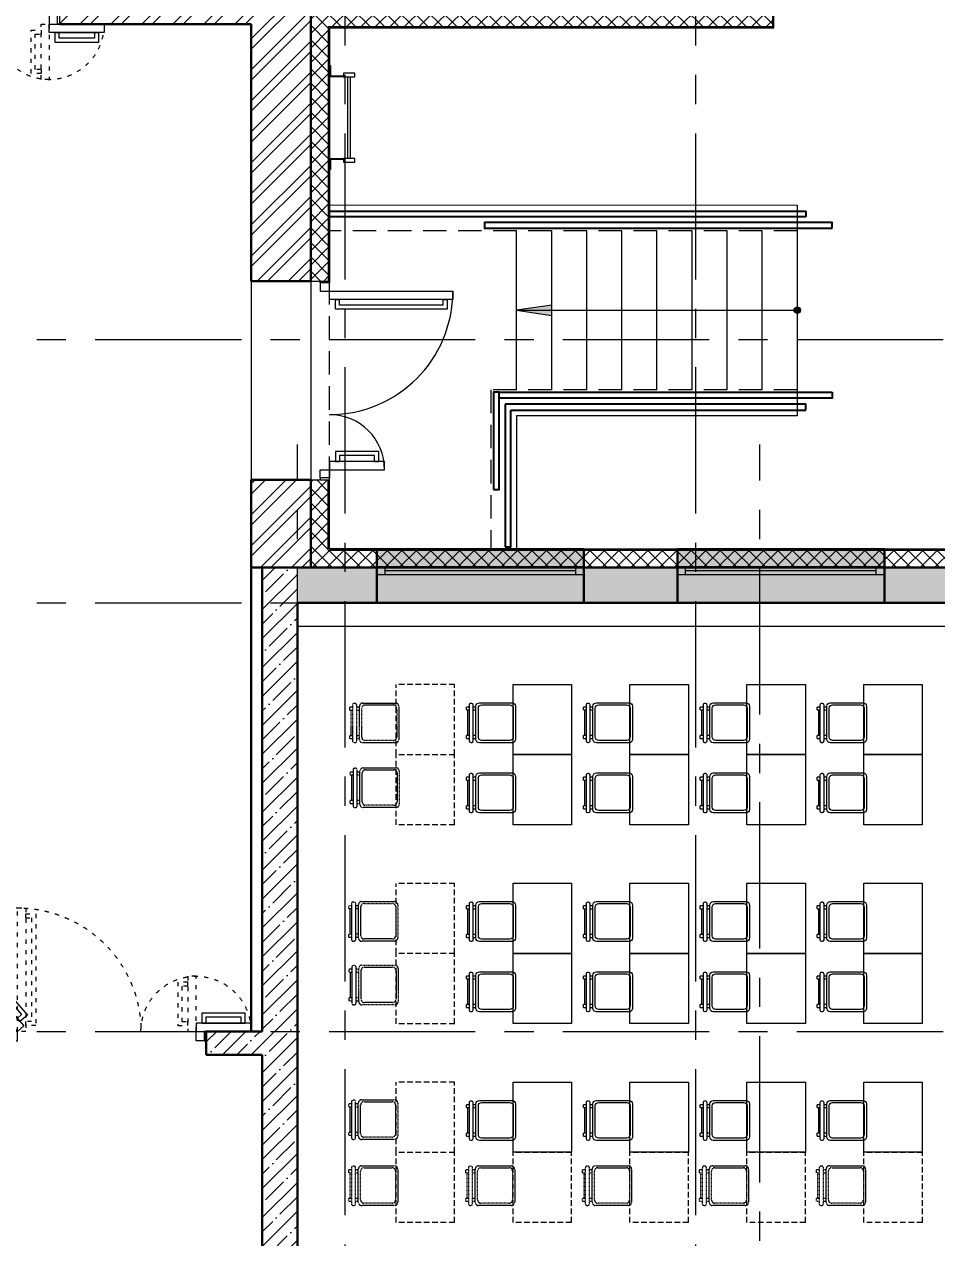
# Model space of a CAD drawing. Header units: millimetres. Extents: x -13407 to 8063098, y -2635 to 109271.
# Drawn here: x 14830 to 22632, y 25716 to 36090 of the extents above; entities that cross this region are included whole.
import ezdxf

# ---------------------------------------------------------------- set-up
doc = ezdxf.new("R2010")
doc.units = ezdxf.units.MM
for name, pattern in [('ACAD_ISO03W100', [30, 12, -18]), ('ADSK_Штриховая_ш2 п1', [3, 2, -1]), ('CENTER', [2, 1.25, -0.25, 0.25, -0.25]), ('HIDDEN', [6, 4, -2]), ('HIDDEN2', [4.7625, 3.175, -1.5875])]:
    doc.linetypes.add(name, pattern=pattern)
for name, color, linetype, lineweight in [('АР_Двери', 5, 'Continuous', 18), ('АР_Лестницы', 250, 'Continuous', 15), ('АР_Лестницы ограждение', 94, 'Continuous', 25), ('АР_Навесной фасад', 5, 'Continuous', 5), ('АР_Окна БЛОК', 250, 'Continuous', 13), ('АР_Оси', 193, 'Continuous', 9), ('АР_Подоконники', 163, 'Continuous', 9), ('АР_Сущ Несущая стена', 202, 'Continuous', 30), ('АР_тонкая линия', 250, 'Continuous', 0), ('АР_Утеплитель', 250, 'Continuous', 9), ('АР_Штриховка кирпич', 250, 'Continuous', 9), ('АР_Штриховка монолит', 250, 'Continuous', 9), ('Специальное оборудование', 7, 'Continuous', 9), ('ТХ_мебель передв', 250, 'Continuous', 13)]:
    doc.layers.add(name, color=color, linetype=linetype, lineweight=lineweight)
pattern_1 = [(45, (-951587.81, 109999.9), (-123.743687, 123.743687), []), (45, (-951464.07, 109999.9), (-123.743687, 123.743687), [218.75, -43.75, 0, -43.75])]

# ---------------------------------------------------------------- blocks, each defined once
blk = doc.blocks.new('*U293')
h = blk.add_hatch(color=253)
h.dxf.hatch_style = 1
edge = h.paths.add_edge_path()
edge.add_arc((0, 0), 27.6, 359.64, 719.64)
h = blk.add_hatch(color=253)
h.dxf.hatch_style = 1
h.paths.add_polyline_path([(2100, -44), (2100, 44), (2400, 0)])
at = {"color": 253}
blk.add_line((2400, 0), (0, 0), dxfattribs=at)
blk.add_lwpolyline([(2100, 44), (2100, -44), (2400, 0), (2100, 44)], dxfattribs=at)
blk.add_circle((0, 0), 27.6, dxfattribs=at)
blk = doc.blocks.new('*U431')
h = blk.add_hatch(color=253)
h.dxf.hatch_style = 1
h.paths.add_polyline_path([(-1770, -240), (0, -240), (0, 220), (-1770, 220)])
at = {"color": 253, "lineweight": 30}
for p, q in [((-1770, -240), (-1770, 220)), ((0, -240), (0, 220))]:
    blk.add_line(p, q, dxfattribs=at)
at = {"color": 253}
for p, q in [((0, 220), (-1770, 220)), ((-1770, 70), (0, 70)), ((-1770, 0), (0, 0)), ((-1700, 0), (-1700, 70)), ((-1700, 35), (-70, 35)), ((-70, 0), (-70, 70)), ((-1770, -240), (0, -240)), ((-1770, -240), (-1770, -240)), ((-1770, -240), (-1770, -240)), ((0, -240), (0, -240)), ((0, -240), (0, -240))]:
    blk.add_line(p, q, dxfattribs=at)
blk = doc.blocks.new('*U432')
h = blk.add_hatch(color=253)
h.dxf.hatch_style = 1
h.paths.add_polyline_path([(-1770, -240), (0, -240), (0, 220), (-1770, 220)])
at = {"color": 253, "lineweight": 30}
for p, q in [((-1770, -240), (-1770, 220)), ((0, -240), (0, 220))]:
    blk.add_line(p, q, dxfattribs=at)
at = {"color": 253}
for p, q in [((0, 220), (-1770, 220)), ((-1770, 70), (0, 70)), ((-1770, 0), (0, 0)), ((-1700, 0), (-1700, 70)), ((-1700, 35), (-70, 35)), ((-70, 0), (-70, 70)), ((-1770, -240), (0, -240)), ((-1770, -240), (-1770, -240)), ((-1770, -240), (-1770, -240)), ((0, -240), (0, -240)), ((0, -240), (0, -240))]:
    blk.add_line(p, q, dxfattribs=at)
blk = doc.blocks.new('LADDER_12760 - LADDER_12760-5164013-3_1 этаж')
at = {"layer": 'Специальное оборудование', "color": 253}
for p, q in [((25, 95), (-50, 95)), ((-50, 95), (-50, 88)), ((-50, 88), (18, 88)), ((18, 88), (18, 0)), ((25, 0), (25, 95)), ((575, 95), (575, 0)), ((650, 95), (575, 95)), ((582, 0), (582, 88)), ((582, 88), (650, 88)), ((650, 88), (650, 95)), ((0, 0), (25, 0)), ((0, -76.2), (0, 0)), ((25, 0), (25, -76.2)), ((575, 0), (600, 0)), ((575, -76.2), (575, 0)), ((600, 0), (600, -76.2)), ((25, -76.2), (0, -76.2)), ((25, -25.4), (575, -25.4)), ((575, -45.4), (25, -45.4)), ((600, -76.2), (575, -76.2))]:
    blk.add_line(p, q, dxfattribs=at)
blk = doc.blocks.new('дв.1700')
at = {"layer": 'АР_Двери', "color": 253}
for points in [[(-87, 0), (-87, -80), (-70, -80), (-70, 0), (-87, 0)], [(-70, -80), (-70, 0), (0, 0), (0, -30), (0, -30), (0, -80), (-70, -80)], [(1596, -80), (1596, 0), (1526, 0), (1526, -30), (1526, -30), (1526, -80), (1596, -80)], [(1613, 0), (1613, -80), (1596, -80), (1596, 0), (1613, 0)]]:
    blk.add_lwpolyline(points, dxfattribs=at)
for points in [[(0, -80), (-692, -876), (-639, -922), (53, -126)], [(1997, -150), (1526, -150), (1526, -80), (1997, -80)], [(20, -164), (-606, -884), (-542, -940), (84, -219)], [(-3, -190), (-583, -858), (-546, -890), (35, -223)], [(1947, -235), (1576, -235), (1576, -150), (1947, -150)], [(1912, -200), (1611, -200), (1611, -150), (1912, -150)]]:
    blk.add_lwpolyline(points, close=True, dxfattribs=at)
at = {"layer": 'АР_Двери', "color": 253, "linetype": 'ACAD_ISO03W100', "ltscale": 3}
for points in [[(0, -80), (0, -1135), (70, -1135), (70, -80)], [(1456, -551), (1456, -80), (1526, -80), (1526, -551)]]:
    blk.add_lwpolyline(points, close=True, dxfattribs=at)
for points in [[(70, -1050), (70, -1085), (155, -1085), (155, -130), (70, -130), (70, -165)], [(70, -1050), (120, -1050), (120, -165), (70, -165)], [(1456, -466), (1456, -501), (1371, -501), (1371, -130), (1456, -130), (1456, -165)], [(1456, -466), (1406, -466), (1406, -165), (1456, -165)]]:
    blk.add_lwpolyline(points, dxfattribs=at)
for centre, radius, start, end in [((0, -80), 1055, 229, 0), ((1526, -80), 471, 180, 351.4758)]:
    blk.add_arc(centre, radius, start, end, dxfattribs=at)
blk = doc.blocks.new('1700-2')
at = {"color": 253}
for points in [[(80, 1600), (0, 1600), (0, 1583), (80, 1583), (80, 1600)], [(0, 1583), (80, 1583), (80, 1513), (50, 1513), (50, 1513), (0, 1513), (0, 1583)], [(-386, 1443), (-421, 1443), (-421, 1358), (-50, 1358), (-50, 1443), (-85, 1443)], [(-386, 1443), (-386, 1393), (-85, 1393), (-85, 1443)], [(-970, 57), (-1005, 57), (-1005, 142), (-50, 142), (-50, 57), (-85, 57)], [(-970, 57), (-970, 107), (-85, 107), (-85, 57)], [(0, -83), (80, -83), (80, -13), (50, -13), (50, -13), (0, -13), (0, -83)], [(80, -100), (0, -100), (0, -83), (80, -83), (80, -100)]]:
    blk.add_lwpolyline(points, dxfattribs=at)
for points in [[(-471, 1443), (0, 1443), (0, 1513), (-471, 1513)], [(0, -13), (-1055, -13), (-1055, 57), (0, 57)]]:
    blk.add_lwpolyline(points, close=True, dxfattribs=at)
for centre, radius, start, end in [((0, 1513), 471, 180, 270), ((0, -13), 1055, 90, 180)]:
    blk.add_arc(centre, radius, start, end, dxfattribs=at)
blk = doc.blocks.new('стул №3-5')
at = {"color": 253, "linetype": 'ByBlock', "extrusion": (-6.19742e-05, 0.000470712, 1)}
for p, q in [((-15407, 16628, 197), (-15407, 16620, 197)), ((-15087, 16642, 197), (-15393, 16642, 197)), ((-15393, 16606, 197), (-15087, 16606, 197)), ((-15373, 16665, 197), (-15348, 16665, 197)), ((-15373, 16665, 197), (-15373, 16642, 197)), ((-15373, 16606, 197), (-15373, 16583, 197)), ((-15348, 16642, 197), (-15348, 16665, 197)), ((-15348, 16653, 197), (-15129, 16653, 197)), ((-15348, 16583, 197), (-15348, 16606, 197)), ((-15129, 16665, 197), (-15104, 16665, 197)), ((-15129, 16665, 197), (-15129, 16642, 197)), ((-15129, 16606, 197), (-15129, 16583, 197)), ((-15104, 16642, 197), (-15104, 16665, 197)), ((-15104, 16583, 197), (-15104, 16606, 197)), ((-15073, 16620, 197), (-15073, 16628, 197))]:
    blk.add_line(p, q, dxfattribs=at)
at = {"color": 253, "ltscale": 100, "extrusion": (-6.19742e-05, 0.000470712, 1), "elevation": 206}
for points in [[(-15380, 16583), (-15097, 16583, -0.414169), (-15068, 16554), (-15068, 16274, -0.414258), (-15097, 16245), (-15380, 16245, -0.414169), (-15409, 16274), (-15409, 16554, -0.414258)], [(-15360, 16563), (-15114, 16563, -0.414214), (-15085, 16534), (-15085, 16293, -0.414214), (-15114, 16264), (-15360, 16264, -0.414214), (-15389, 16293), (-15389, 16534, -0.414214)]]:
    blk.add_lwpolyline(points, format="xyb", close=True, dxfattribs=at)
at = {"color": 253, "linetype": 'ByBlock', "extrusion": (-6.19742e-05, 0.000470712, 1)}
for centre, start, end in [((-15393, 16628, 206), 90, 180), ((-15393, 16620, 206), 180, 270), ((-15087, 16628, 206), 0, 90), ((-15087, 16620, 206), 270, 0)]:
    blk.add_arc(centre, 13.9, start, end, dxfattribs=at)
blk = doc.blocks.new('_стол№3-№5')
at = {"color": 253}
blk.add_lwpolyline([(-169868, 526261), (-169368, 526261), (-169368, 525661), (-169868, 525661)], close=True, dxfattribs=at)
blk = doc.blocks.new('_Стул резерв')
at = {"color": 253, "linetype": 'HIDDEN', "ltscale": 0.1, "extrusion": (6.19742e-05, -0.000470712, 1)}
for p, q in [((-32, 45, 0), (-32, 37, 0)), ((289, 59, 0), (-18, 59, 0)), ((-18, 23, 0), (289, 23, 0)), ((0, 82, 0), (0, 59, 0)), ((0, 23, 0), (0, 0)), ((24, 0, 0), (0, 0)), ((24, 59, 0), (24, 82, 0)), ((24, 0, 0), (24, 23, 0)), ((244, 12, 0), (24, 12, 0)), ((244, 82, 0), (244, 59, 0)), ((244, 23, 0), (244, 0, 0)), ((268, 0, 0), (244, 0, 0)), ((268, 59, 0), (268, 82, 0)), ((268, 0, 0), (268, 23, 0)), ((303, 37, 0), (303, 45, 0))]:
    blk.add_line(p, q, dxfattribs=at)
for points in [[(275, 82), (-7, 82, -0.414169), (-36, 111), (-36, 391, -0.414258), (-7, 419), (275, 419, -0.414169), (304, 391), (304, 111, -0.414258)], [(256, 102), (9, 102, -0.414214), (-19, 130), (-19, 372, -0.414214), (9, 401), (256, 401, -0.414214), (284, 372), (284, 130, -0.414214)]]:
    blk.add_lwpolyline(points, format="xyb", close=True, dxfattribs=at)
for centre, start, end in [((-18, 45), 90, 180), ((-18, 37), 180, 270), ((289, 45, 0), 0, 90), ((289, 37, 0), 270, 0)]:
    blk.add_arc(centre, 13.9, start, end, dxfattribs=at)
blk = doc.blocks.new('_стол.резерв')
at = {"color": 253, "linetype": 'HIDDEN2', "ltscale": 15}
for p, q in [((-20, 500), (-20, 0)), ((580, 500), (-20, 500)), ((580, 500), (580, 0)), ((580, 0), (-20, 0))]:
    blk.add_line(p, q, dxfattribs=at)

msp = doc.modelspace()

# ---------------------------------------------------------------- hatches: boundary and pattern name
at = {"layer": 'АР_Утеплитель', "ltscale": 100}
h = msp.add_hatch(dxfattribs=at)
h.set_pattern_fill('ANSI37', color=253, scale=700)
h.set_pattern_definition([(45, (47385, 6100), (-61.87184, 61.87184), []), (135, (47385, 6100), (-61.87184, -61.87184), [])])
h.paths.add_polyline_path([(55415, 3491.3), (55265, 3491.3), (55265, 1960), (55415, 1960)], flags=17)
h.paths.add_polyline_path([(55040, 27630), (55040, 27480), (62165, 27480), (62165, 22790), (62315, 22790), (62315, 27630)])
h.paths.add_polyline_path([(53370, 27630), (53370, 27480), (53889.9, 27480), (53889.9, 27630)])
h.paths.add_polyline_path([(47985, 31445), (47985, 31595), (46215, 31595), (46215, 31445)])
h.paths.add_polyline_path([(47985, 31595), (47985, 31445), (51665, 31445), (51665, 27480), (51855, 27480), (51855, 27630), (51815, 27630), (51815, 31595)])
h.paths.add_polyline_path([(26921.2, 31445), (26921.2, 31595), (26405, 31595), (26405, 31445)])
h.paths.add_polyline_path([(17279.8, 33895), (17429.8, 33895), (17429.8, 35940), (17279.8, 35940)])
h.paths.add_polyline_path([(68665, 6786.4), (68515, 6786.4), (68515, -100), (55415, -100), (55415, 1560), (55265, 1560), (55265, -250), (68665, -250)])
h.paths.add_polyline_path([(68515, 6786.4), (68665, 6786.4), (68665, 7751.7), (68515, 7751.7)])
h.paths.add_polyline_path([(14979.8, 47738.8), (14829.4, 47738.8), (14829.8, 47170), (17959.8, 47170), (17959.8, 44240), (21080, 44240), (21080, 43610), (21230, 43610), (21230, 44390), (18109.8, 44390), (18109.8, 47320), (14979.8, 47320)])
h.paths.add_polyline_path([(39096.5, 11290), (39096.5, 11433), (47535, 11440), (47535, 6250), (55415, 6250), (55415, 3491.3), (55265, 3491.3), (55265, 6100), (47385, 6100), (47385, 11290)])
h.paths.add_polyline_path([(62315, 12645), (62165, 12645), (62165, 9610), (68515, 9610), (68515, 7991.7), (68665, 7991.7), (68665, 9760), (62315, 9760)])
h.paths.add_polyline_path([(62165.1, 14845), (62315, 14845), (62315, 21640), (62165.2, 21640)])
h.paths.add_polyline_path([(62315, 14845), (62165.1, 14845), (62165.1, 12645), (62315, 12645)])
h.paths.add_polyline_path([(17998.2, 36070), (17998.2, 36220), (17279.8, 36220), (17279.8, 35940), (17429.8, 35940), (17429.8, 36070)])
h.paths.add_polyline_path([(17998.2, 36220), (17998.2, 36070), (21230, 36070), (21230, 41910), (21080, 41910), (21080, 36220)])
h.paths.add_polyline_path([(24755, 31445), (24755, 31595), (17429.8, 31595), (17429.8, 32195), (17279.8, 32195), (17279.8, 31445)])
h.paths.add_polyline_path([(43645, 31595), (43645, 31445), (46215, 31445), (46215, 31595)])
h.paths.add_polyline_path([(41875, 31445), (41875, 31595), (26921.2, 31595), (26921.2, 31445)])
h.paths.add_polyline_path([(14829.8, 49378.8), (14979.8, 49378.8), (14979.8, 50520.3), (15129.8, 50520.3), (15129.8, 50670.3), (14829.8, 50670.3)])
h.paths.add_polyline_path([(14829.8, 47738.8), (14829.4, 47738.8), (14979.8, 47738.8)])
at = {"layer": 'АР_Штриховка кирпич', "ltscale": 100}
h = msp.add_hatch(dxfattribs=at)
h.set_pattern_fill('ANSI32', color=253, scale=500)
h.set_pattern_definition([(45, (-951676.66, 109617.1), (-132.58252, 132.58252), []), (45, (-951588.28, 109617.1), (-132.58252, 132.58252), [])])
h.paths.add_polyline_path([(17279.8, 36220), (21080, 36220), (21080, 36730), (20569.9, 36730), (17570, 36730), (17569.9, 41910), (17060, 41910), (17060, 36730), (15130, 36730), (15130, 36090), (16769.8, 36090), (16769.8, 33895), (17279.8, 33895)])
h = msp.add_hatch(dxfattribs=at)
h.set_pattern_fill('ANSI32', color=253, scale=500)
h.set_pattern_definition([(45, (211803.85, -55205.68), (-132.58252, 132.58252), []), (45, (211892.24, -55205.68), (-132.58252, 132.58252), [])])
h.paths.add_polyline_path([(17165, 32195), (16769.8, 32195), (16769.8, 31445), (17165, 31445)])
h.paths.add_polyline_path([(17279.8, 32195), (17199.8, 32195), (17165, 32195), (17165, 31445), (17279.8, 31445)])
at = {"layer": 'АР_Штриховка монолит', "ltscale": 100}
h = msp.add_hatch(dxfattribs=at)
h.set_pattern_fill('ANSI35', color=253, scale=700)
h.set_pattern_definition(pattern_1)
h.paths.add_polyline_path([(17165, 31445), (16865, 31445), (16865, 27480), (16385.5, 27480), (16385.5, 27280), (16865, 27280), (16865, 19960), (16965, 19960), (16965, 18702.5), (17165, 18702.5), (17165, 19660), (20920, 19660), (20920, 18477.5), (21120, 18477.5), (21120, 19660), (25575, 19660), (25575, 19960), (17165, 19960), (17165, 31145)])
h = msp.add_hatch(dxfattribs=at)
h.set_pattern_fill('ANSI35', color=253, scale=700)
h.set_pattern_definition(pattern_1)
h.paths.add_polyline_path([(51665, 31445), (17165, 31445), (17165, 31145), (51365, 31145), (51365, 19960), (42685, 19960), (42685, 19660), (47535, 19660), (47535, 18477.5), (47735, 18477.5), (47735, 19660), (51365, 19660), (51365, 18702.5), (51565, 18702.5), (51565, 19660), (51665, 19660), (51665, 27280), (51855, 27280), (51855, 27480), (51665, 27480)])

# ---------------------------------------------------------------- linework, layer by layer
at = {"layer": 'АР_Лестницы', "color": 253, "ltscale": 100}
for p, q in [((17439.8, 34545), (21439.8, 34544.8)), ((21439.8, 34544.8), (21439.8, 32743.7)), ((21439.8, 34544.8), (21439.8, 34325)), ((19039.8, 32965), (19039.8, 34325)), ((19339.8, 32965), (19339.8, 34325)), ((19639.8, 32965), (19639.8, 34325)), ((19939.8, 32965), (19939.8, 34325)), ((20239.8, 32965), (20239.8, 34325)), ((20539.8, 32965), (20539.8, 34325)), ((20839.8, 32965), (20839.8, 34325)), ((21139.8, 32965), (21139.8, 34325)), ((21439.8, 32743.7), (19039.8, 32743.6)), ((19039.8, 32743.6), (19039.8, 31605)), ((19039.8, 31605), (17439.8, 31605))]:
    msp.add_line(p, q, dxfattribs=at)
at = {"layer": 'АР_Лестницы ограждение', "color": 253, "ltscale": 100}
msp.add_line((21512.7, 34492.4), (21512.7, 34442.4), dxfattribs=at)
for points in [[(17439.8, 34442.4), (17439.8, 34492.4), (21512.7, 34492.4)], [(21512.7, 34442.4), (17439.8, 34442.4)], [(21512.7, 32791.4), (21512.7, 32841.4), (18941.6, 32841.4)], [(18941.6, 32841.4), (18941.6, 31623.4)], [(18941.6, 31623.4), (18991.6, 31623.6), (18991.6, 32791.4)], [(18991.6, 32791.4), (21512.7, 32791.4)]]:
    msp.add_lwpolyline(points, dxfattribs=at)
for points in [[(21739, 34345.7), (21739, 34395.7), (18764.1, 34395.7), (18764.1, 34345.7)], [(18841.5, 32113.9), (18891.5, 32113.9), (18891.5, 32944.3), (18841.5, 32944.3)], [(21739, 32944.3), (21739, 32894.3), (18891.5, 32894.3), (18891.5, 32944.3)]]:
    msp.add_lwpolyline(points, close=True, dxfattribs=at)
at = {"layer": 'АР_Навесной фасад', "color": 253, "ltscale": 100}
for p, q in [((21230, 36070), (21230, 41910)), ((21240, 36060), (21240, 41910)), ((17429.8, 36070), (17998.2, 36070)), ((17439.8, 36060), (17998.2, 36060)), ((17998.2, 36070), (21230, 36070)), ((17998.2, 36060), (21240, 36060)), ((17429.8, 31595), (17429.8, 32195)), ((17429.8, 31595), (17429.8, 32195)), ((17439.8, 31605), (17439.8, 32195)), ((17439.8, 31605), (17439.8, 32195)), ((17429.8, 31595), (24755, 31595)), ((17439.8, 31605), (24755, 31605))]:
    msp.add_line(p, q, dxfattribs=at)
for points in [[(17429.8, 36070), (17429.8, 33895)], [(17439.8, 36060), (17439.8, 33895)], [(17279.8, 33895), (17439.8, 33895)], [(17279.8, 32195), (17439.8, 32195)]]:
    msp.add_lwpolyline(points, dxfattribs=at)
at = {"layer": 'АР_Оси', "color": 253, "linetype": 'CENTER', "ltscale": 1000}
for p, q in [((17569.9, 79157.5), (17569.9, 23425.1)), ((20569.9, 79157.5), (20569.9, 23425.1)), ((-12563.8, 33395), (70614.6, 33395)), ((17165, -1811.3), (17165, 32496.2)), ((21120, -1811.3), (21120, 32496.2)), ((-12563.8, 31145), (70614.6, 31145)), ((-12563.8, 27480), (71033.4, 27480))]:
    msp.add_line(p, q, dxfattribs=at)
at = {"layer": 'АР_Подоконники', "color": 253, "ltscale": 100}
msp.add_line((17165, 30945), (25430, 30944.9), dxfattribs=at)
at = {"layer": 'АР_Сущ Несущая стена', "color": 253, "ltscale": 100}
for p, q in [((17279.8, 33895), (17279.8, 36220)), ((15130, 36090), (16769.8, 36090)), ((16769.8, 33895), (16769.8, 36090)), ((16769.8, 33895), (17279.8, 33895)), ((16769.8, 32195), (17279.8, 32195)), ((16769.8, 27480), (16769.8, 32195)), ((17279.8, 31445), (17279.8, 32195)), ((16769.8, 31445), (51665, 31445)), ((16865, 31445), (16865, 27480)), ((17165, 31145), (51365, 31145)), ((17165, 31145), (17165, 19960)), ((16385.5, 27480), (16865, 27480)), ((16385.5, 27280), (16385.5, 27480)), ((16385.5, 27280), (16865, 27280)), ((16865, 27280), (16865, 19960))]:
    msp.add_line(p, q, dxfattribs=at)
at = {"layer": 'АР_тонкая линия', "color": 253, "linetype": 'ADSK_Штриховая_ш2 п1', "ltscale": 100}
for p, q in [((21439.8, 34325), (17439.8, 34325.1)), ((17439.8, 32195), (17439.8, 33895)), ((21439.8, 32965), (18818.5, 32964.9)), ((18818.5, 32964.9), (18818.5, 31605))]:
    msp.add_line(p, q, dxfattribs=at)
at = {"layer": 'АР_тонкая линия', "color": 253, "ltscale": 100}
for points in [[(16769.8, 33895), (16769.8, 32195)], [(17279.8, 33895), (17279.8, 32195)]]:
    msp.add_lwpolyline(points, dxfattribs=at)

# ---------------------------------------------------------------- block references
at = {"layer": 'АР_Двери', "color": 253}
msp.add_blockref('дв.1700', (13517, 36170), dxfattribs=at)
at = {"layer": 'АР_Двери', "color": 253, "lineweight": 30, "ltscale": 100, "rotation": 180}
msp.add_blockref('1700-2', (17439.8, 33795), dxfattribs=at)
at = {"layer": 'АР_Двери', "color": 253, "xscale": -1, "rotation": 180}
msp.add_blockref('дв.1700', (14772.5, 27400), dxfattribs=at)
at = {"layer": 'АР_Лестницы', "color": 253, "ltscale": 100, "rotation": 180}
msp.add_blockref('*U293', (21439.8, 33645), dxfattribs=at)
at = {"layer": 'АР_Окна БЛОК', "color": 253}
for name, p in [('*U432', (19615, 31385)), ('*U431', (22185, 31385))]:
    msp.add_blockref(name, p, dxfattribs=at)
at = {"layer": 'Специальное оборудование', "color": 253, "xscale": -1.2705, "yscale": 1.2705, "zscale": 1.2705, "rotation": 90}
msp.add_blockref('LADDER_12760 - LADDER_12760-5164013-3_1 этаж', (17560.5, 35672.9), dxfattribs=at)
at = {"layer": 'ТХ_мебель передв', "color": 253}
for name, p, rotation in [('_стол.резерв', (18009.3, 30425.4), 270), ('_стол№3-№5', (-150359.1, 556106.8), 180), ('_стол№3-№5', (-149359.1, 556106.8), 180), ('_стол№3-№5', (-148359.1, 556106.8), 180), ('_стол№3-№5', (-147359.1, 556106.8), 180), ('_Стул резерв', (17613.3, 30251.2, 196.8), 270), ('стул №3-5', (35275.6, 45356.8), 89.99999999999999), ('стул №3-5', (36275.6, 45356.8), 89.99999999999999), ('стул №3-5', (37275.6, 45356.8), 89.99999999999999), ('стул №3-5', (38275.6, 45356.8), 89.99999999999999), ('_стол.резерв', (18009.3, 29825.4), 270), ('_стол№3-№5', (-150359.1, 555506.8), 180), ('_стол№3-№5', (-149359.1, 555506.8), 180), ('_стол№3-№5', (-148359.1, 555506.8), 180), ('_стол№3-№5', (-147359.1, 555506.8), 180), ('_Стул резерв', (17617.8, 29696.9, 196.8), 270), ('стул №3-5', (35275.6, 44756.8), 89.99999999999999), ('стул №3-5', (36275.6, 44756.8), 89.99999999999999), ('стул №3-5', (37275.6, 44756.8), 89.99999999999999), ('стул №3-5', (38275.6, 44756.8), 89.99999999999999), ('_стол.резерв', (18009.3, 28725.4), 270), ('_стол№3-№5', (-150359.1, 554406.8), 180), ('_стол№3-№5', (-149359.1, 554406.8), 180), ('_стол№3-№5', (-148359.1, 554406.8), 180), ('_стол№3-№5', (-147359.1, 554406.8), 180), ('_Стул резерв', (17605, 28553.7, 196.8), 270), ('стул №3-5', (35275.6, 43656.8), 89.99999999999999), ('стул №3-5', (36275.6, 43656.8), 89.99999999999999), ('стул №3-5', (37275.6, 43656.8), 89.99999999999999), ('стул №3-5', (38275.6, 43656.8), 89.99999999999999), ('_стол.резерв', (18009.3, 28125.4), 270), ('_стол№3-№5', (-150359.1, 553806.8), 180), ('_стол№3-№5', (-149359.1, 553806.8), 180), ('_стол№3-№5', (-148359.1, 553806.8), 180), ('_стол№3-№5', (-147359.1, 553806.8), 180), ('_Стул резерв', (17607.8, 28010.3, 196.8), 270), ('стул №3-5', (35275.6, 43056.8), 89.99999999999999), ('стул №3-5', (36275.6, 43056.8), 89.99999999999999), ('стул №3-5', (37275.6, 43056.8), 89.99999999999999), ('стул №3-5', (38275.6, 43056.8), 89.99999999999999), ('_стол.резерв', (18009.3, 27025.4), 270), ('_стол№3-№5', (-150359.1, 552706.8), 180), ('_стол№3-№5', (-149359.1, 552706.8), 180), ('_стол№3-№5', (-148359.1, 552706.8), 180), ('_стол№3-№5', (-147359.1, 552706.8), 180), ('_Стул резерв', (17604.3, 26859.7, 196.8), 270), ('стул №3-5', (35275.6, 41956.8), 89.99999999999999), ('стул №3-5', (36275.6, 41956.8), 89.99999999999999), ('стул №3-5', (37275.6, 41956.8), 89.99999999999999), ('стул №3-5', (38275.6, 41956.8), 89.99999999999999), ('_стол.резерв', (18009.3, 26425.4), 270), ('_стол.резерв', (19009.3, 26425.4), 270), ('_стол.резерв', (20009.3, 26425.4), 270), ('_стол.резерв', (21009.3, 26425.4), 270), ('_стол.резерв', (22009.3, 26425.4), 270), ('_Стул резерв', (17604.3, 26295.1, 196.8), 270), ('_Стул резерв', (18604.3, 26295.1, 196.8), 270), ('_Стул резерв', (19604.3, 26295.1, 196.8), 270), ('_Стул резерв', (20604.3, 26295.1, 196.8), 270), ('_Стул резерв', (21604.3, 26295.1, 196.8), 270)]:
    msp.add_blockref(name, p, dxfattribs=dict(at, rotation=rotation))

doc.saveas('drawing.dxf')
